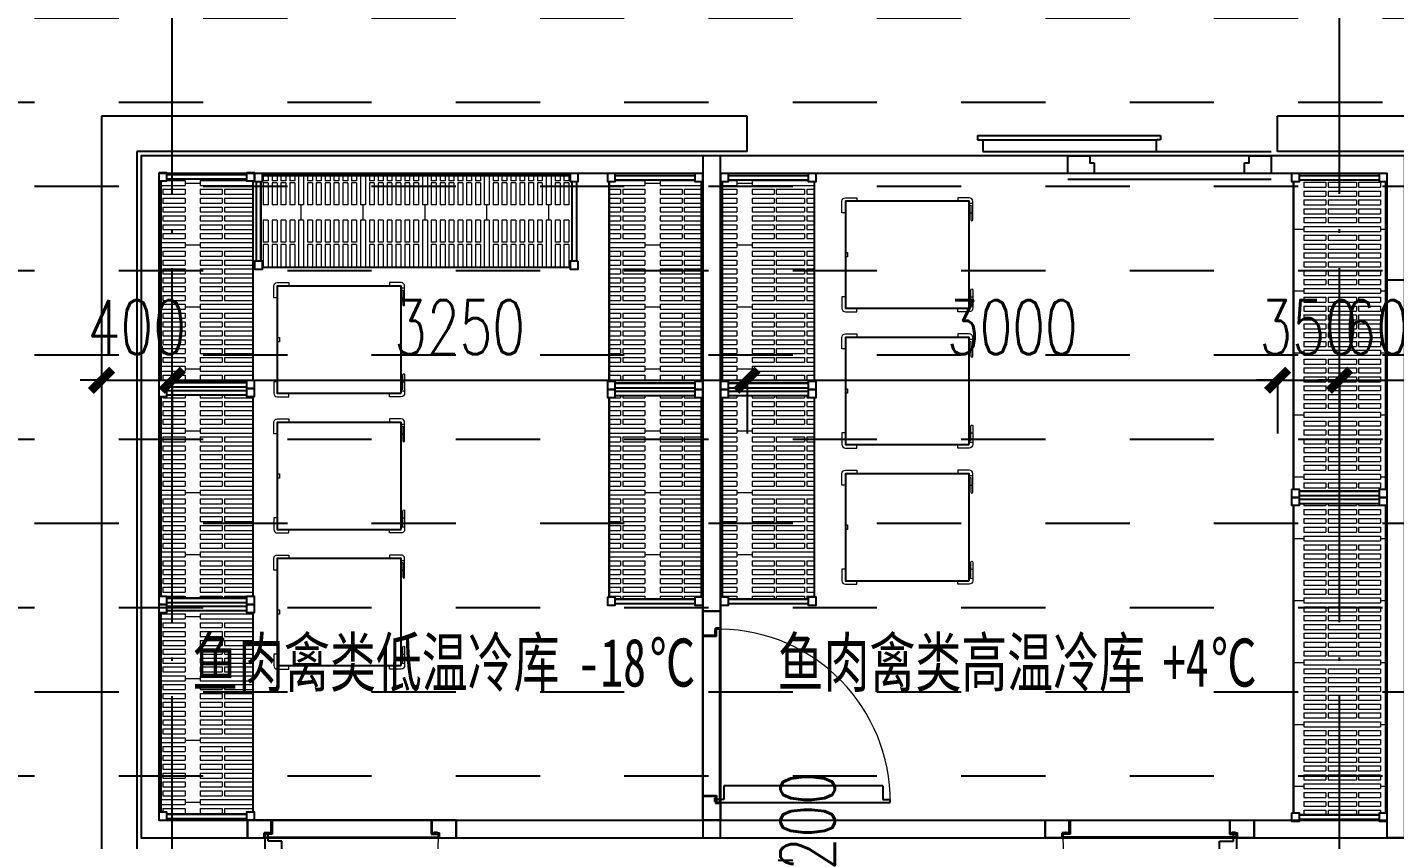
# Model space of a CAD drawing. Header units: millimetres. Extents: x 12325263 to 13848842, y -1463133 to 573208.
# Drawn here: x 12570578 to 12578309, y -826177 to -821585 of the extents above; entities that cross this region are included whole.
import ezdxf
from ezdxf.xclip import XClip

# ---------------------------------------------------------------- set-up
doc = ezdxf.new("R2010")
doc.units = ezdxf.units.MM
doc.header["$LTSCALE"] = 1000
doc.header["$XCLIPFRAME"] = 0
for name, pattern in [('AXES', [50.8, 31.75, -6.35, 6.35, -6.35]), ('DASHED', [19.05, 12.7, -6.35]), ('DOTE', [2.42, 2, -0.2, 0.02, -0.2])]:
    doc.linetypes.add(name, pattern=pattern)
for name, color, linetype in [('A-ANNO-DIMS', 83, 'Continuous'), ('A-ANNO-TEXT', 7, 'Continuous'), ('A-AXIS', 16, 'DOTE'), ('A-WALL', 5, 'Continuous'), ('fur202301', 252, 'Continuous'), ('WALL', 5, 'Continuous'), ('WALL-SHATCH', 8, 'Continuous'), ('建筑-楼板开洞', 251, 'Continuous')]:
    doc.layers.add(name, color=color, linetype=linetype)
doc.styles.add('_TCH_DIM_T3', font='SIMPLEX.shx', dxfattribs={"width": 0.705882, "bigfont": 'GBCBIG.shx'})
doc.styles.add('TITXV', font='', dxfattribs={"width": 0.7})
doc.styles.get('TITXV').set_extended_font_data('SimSun')
doc.dimstyles.new('_TCH_ARCH&&120', dxfattribs={"dimtxt": 306, "dimasz": 120, "dimexe": 300, "dimexo": 360, "dimgap": 147, "dimtad": 1, "dimdec": 0, "dimzin": 0, "dimdsep": 46, "dimtxsty": '_TCH_DIM_T3', "dimblk": 'ARCHTICK', "dimcen": 0.09, "dimclrt": 7, "dimazin": 2, "dimtfac": 1, "dimtdec": 0, "dimtix": 1, "dimtmove": 2, "dimatfit": 3, "dimfxl": 1, "dimfxlon": 1, "dimtolj": 1, "dimtzin": 0, "dimarcsym": 0})

# ---------------------------------------------------------------- blocks, each defined once
blk = doc.blocks.new('adgshg13-A$C7F010FC0')
at = {"layer": 'WALL-SHATCH'}
h = blk.add_hatch(color=256, dxfattribs=at)
h.dxf.hatch_style = 1
h.paths.add_polyline_path([(-60384.2, -16880.9), (-763.2, 197.5), (12587.6, -13153.3), (12587.6, -157996), (-162964.9, -188820.4), (-171262.4, -180522.9), (-171262.4, -31310.9), (-150707.2, -10755.7), (-131860.1, -7980.9), (-99162.4, -7980.9), (-99162.4, -4980.9), (-76620.4, -4980.9), (-70107.7, -16880.9)], flags=16)
h.paths.add_polyline_path([(-60091.2, -16380.9), (-646.9, 646.9), (12987.6, -12987.6), (12987.6, -158331.9), (-163100.6, -189250.4), (-171662.4, -180688.6), (-171662.4, -31145.2), (-150777.9, -10260.7), (-131896.7, -7480.9), (-99562.4, -7480.9), (-99562.4, -4580.9), (-76365.6, -4580.9), (-69907.5, -16380.9)])
blk = doc.blocks.new('A$C4C7A72D3')
at = {"layer": 'WALL', "color": 1}
blk.add_blockref('adgshg13-A$C7F010FC0', (210433, 205503.6), dxfattribs=at)
blk = doc.blocks.new('qlzw')
at = {"layer": 'A-AXIS'}
for p, q in [((12437966.8, 979489.8), (12437966.8, 1082089.8)), ((12444566.8, 979489.8), (12444566.8, 1082089.8))]:
    blk.add_line(p, q, dxfattribs=at)
blk = doc.blocks.new('asdgagA$C655A5B81')
for p, q in [((0, 1059.1), (0, 963.1)), ((0, 959.1), (0, 1059.1)), ((135, 1059.1), (0, 1059.1)), ((0, 1059.1), (0, 963.1)), ((0, 965.1), (0, 1059.1)), ((0, 965.1), (0, 1059.1)), ((1045, 1059.1), (135, 1059.1)), ((135, 988.4), (135, 1059.1)), ((135, 988.4), (135, 1059.1)), ((140, 1059.1), (140, 981.2)), ((1040, 1059.1), (1040, 981.2)), ((1045, 988.4), (1045, 1059.1)), ((1045, 988.4), (1045, 1059.1)), ((1181, 1059.1), (1045, 1059.1)), ((1181, 959.1), (1181, 1059.1)), ((1181, 1059.1), (1181, 963.1)), ((1181, 1059.1), (1181, 963.1)), ((1181, 965.1), (1181, 1059.1)), ((0, 959.1), (94.4, 959.1)), ((94.4, 959.1), (94.4, 988.4)), ((135, 988.4), (94.4, 988.4)), ((94.4, 959.1), (94.4, 988.4)), ((135, 988.4), (94.4, 988.4)), ((94.4, 963.1), (94.4, 988.4)), ((94.4, 959.1), (1085.6, 959.1)), ((140, 981.2), (99.4, 981.2)), ((99.4, 963.1), (99.4, 981.2)), ((99.4, 981.2), (117.5, 981.2)), ((99.4, 981.2), (99.4, 0)), ((99.4, 963.1), (1080.6, 963.1)), ((117.5, 940.6), (117.5, 981.2)), ((195.4, 940.6), (117.5, 940.6)), ((195.4, 40.6), (195.4, 940.6)), ((1040, 981.2), (1080.6, 981.2)), ((1045, 988.4), (1085.6, 988.4)), ((1045, 988.4), (1085.6, 988.4)), ((1080.6, 963.1), (1080.6, 981.2)), ((1085.6, 959.1), (1085.6, 988.4)), ((1085.6, 959.1), (1085.6, 988.4)), ((1085.6, 963.1), (1085.6, 988.4)), ((1085.6, 959.1), (1181, 959.1)), ((117.5, 40.6), (117.5, 0)), ((195.4, 40.6), (117.5, 40.6)), ((99.4, 0), (117.5, 0))]:
    blk.add_line(p, q)
at = {"lineweight": 0}
for p, q in [((105.2, 981.2), (105.2, 982)), ((105.2, 982), (125.5, 982)), ((105.3, 992.4), (125.5, 992.4)), ((105.3, 989.4), (105.3, 992.4)), ((125.5, 989.4), (105.3, 989.4)), ((106, 981.2), (115, 981.2)), ((112.7, 985.7), (112.7, 989.5)), ((112.7, 989.5), (119.1, 989.5)), ((117.2, 985.7), (112.7, 985.7)), ((112.7, 985), (117.2, 985)), ((112.7, 984.6), (117.2, 984.6)), ((117.2, 983.1), (112.7, 983.1)), ((117.2, 982.7), (112.7, 982.7)), ((113.1, 987.8), (113.1, 989.1)), ((113.1, 989.1), (119.1, 989.1)), ((113.1, 987.8), (114.1, 987.8)), ((113.1, 986.1), (113.1, 987.4)), ((113.1, 987.4), (114.1, 987.4)), ((117.2, 986.1), (113.1, 986.1)), ((113.8, 991), (115.2, 989.6)), ((113.8, 990.8), (115.1, 989.6)), ((113.9, 991.4), (115.7, 989.7)), ((113.9, 991.3), (115.6, 989.6)), ((113.9, 991.2), (115.5, 989.6)), ((113.9, 991.1), (115.3, 989.6)), ((113.9, 990.7), (114.9, 989.6)), ((113.9, 990.5), (114.8, 989.7)), ((114, 991.6), (115.8, 989.8)), ((114, 991.5), (115.8, 989.7)), ((114, 990.2), (114.5, 989.8)), ((114.1, 991.7), (115.9, 989.8)), ((114.1, 991.7), (116, 989.9)), ((114.2, 991.9), (116.1, 990)), ((114.2, 991.8), (116.1, 989.9)), ((114.3, 991.9), (116.2, 990.1)), ((114.4, 992), (116.3, 990.1)), ((114.5, 992.1), (116.3, 990.2)), ((114.6, 992.1), (116.4, 990.3)), ((114.6, 992.1), (116.4, 990.4)), ((114.7, 992.2), (116.5, 990.5)), ((114.8, 992.2), (116.5, 990.6)), ((114.9, 992.2), (116.5, 990.7)), ((115.1, 992.3), (116.5, 990.8)), ((115.2, 992.3), (116.5, 990.9)), ((115.3, 992.3), (116.5, 991.1)), ((115.5, 992.2), (116.5, 991.2)), ((115.7, 992.2), (116.4, 991.4)), ((115.7, 981.2), (124.7, 981.2)), ((116, 992), (116.3, 991.7)), ((117.6, 982), (117.6, 982.3)), ((119.1, 985.5), (118, 985.5)), ((119.1, 985.2), (118, 985.2)), ((118, 982.7), (118, 982.7)), ((118, 982), (118, 982.3)), ((125.5, 989.5), (119.1, 989.5)), ((125.1, 989.1), (119.1, 989.1)), ((119.1, 985.5), (120.3, 985.5)), ((119.1, 985.2), (120.3, 985.2)), ((120.2, 982.7), (120.2, 982.7)), ((120.2, 982), (120.2, 982.3)), ((120.6, 982), (120.6, 982.3)), ((121, 986.1), (125.1, 986.1)), ((121, 985.7), (125.5, 985.7)), ((125.5, 985), (121, 985)), ((125.5, 984.6), (121, 984.6)), ((121, 983.1), (125.5, 983.1)), ((121, 982.7), (125.5, 982.7)), ((125.1, 987.8), (124.2, 987.8)), ((125.1, 987.4), (124.2, 987.4)), ((125.1, 987.8), (125.1, 989.1)), ((125.1, 986.1), (125.1, 987.4)), ((125.5, 992.4), (125.5, 989.4)), ((125.5, 985.7), (125.5, 989.5)), ((125.5, 981.2), (125.5, 982)), ((1054.5, 992.4), (1054.5, 989.4)), ((1074.7, 992.4), (1054.5, 992.4)), ((1054.5, 989.5), (1060.9, 989.5)), ((1054.5, 985.7), (1054.5, 989.5)), ((1054.5, 989.4), (1074.7, 989.4)), ((1059, 985.7), (1054.5, 985.7)), ((1054.5, 985), (1059, 985)), ((1054.5, 984.6), (1059, 984.6)), ((1059, 983.1), (1054.5, 983.1)), ((1059, 982.7), (1054.5, 982.7)), ((1074.8, 982), (1054.5, 982)), ((1054.5, 981.2), (1054.5, 982)), ((1054.9, 989.1), (1060.9, 989.1)), ((1054.9, 987.8), (1054.9, 989.1)), ((1054.9, 987.8), (1055.8, 987.8)), ((1054.9, 987.4), (1055.8, 987.4)), ((1054.9, 986.1), (1054.9, 987.4)), ((1059, 986.1), (1054.9, 986.1)), ((1064.3, 981.2), (1055.3, 981.2)), ((1059.4, 982), (1059.4, 982.3)), ((1060.9, 985.5), (1059.7, 985.5)), ((1060.9, 985.2), (1059.7, 985.2)), ((1059.8, 982.7), (1059.8, 982.7)), ((1059.8, 982), (1059.8, 982.3)), ((1067.3, 989.5), (1060.9, 989.5)), ((1066.9, 989.1), (1060.9, 989.1)), ((1060.9, 985.5), (1062, 985.5)), ((1060.9, 985.2), (1062, 985.2)), ((1062, 982.7), (1062, 982.7)), ((1062, 982), (1062, 982.3)), ((1062.4, 982), (1062.4, 982.3)), ((1062.8, 986.1), (1066.9, 986.1)), ((1062.8, 985.7), (1067.3, 985.7)), ((1067.3, 985), (1062.8, 985)), ((1067.3, 984.6), (1062.8, 984.6)), ((1062.8, 983.1), (1067.3, 983.1)), ((1062.8, 982.7), (1067.3, 982.7)), ((1064.7, 992.3), (1063.5, 991.1)), ((1064.8, 992.3), (1063.5, 990.9)), ((1064.9, 992.3), (1063.5, 990.8)), ((1064.5, 992.2), (1063.5, 991.2)), ((1065.1, 992.2), (1063.5, 990.7)), ((1065.2, 992.2), (1063.5, 990.6)), ((1065.3, 992.2), (1063.5, 990.5)), ((1064.3, 992.2), (1063.6, 991.4)), ((1065.4, 992.1), (1063.6, 990.4)), ((1065.4, 992.1), (1063.6, 990.3)), ((1065.5, 992.1), (1063.7, 990.2)), ((1064, 992), (1063.7, 991.7)), ((1065.6, 992), (1063.7, 990.1)), ((1065.7, 991.9), (1063.8, 990.1)), ((1065.8, 991.9), (1063.9, 990)), ((1065.8, 991.8), (1063.9, 989.9)), ((1065.9, 991.7), (1064, 989.9)), ((1065.9, 991.7), (1064.1, 989.8)), ((1066, 991.6), (1064.2, 989.8)), ((1066, 991.5), (1064.2, 989.7)), ((1066.1, 991.4), (1064.3, 989.7)), ((1066.1, 991.3), (1064.4, 989.6)), ((1066.1, 991.2), (1064.5, 989.6)), ((1066.1, 991.1), (1064.7, 989.6)), ((1066.2, 991), (1064.8, 989.6)), ((1066.2, 990.8), (1064.9, 989.6)), ((1074, 981.2), (1065, 981.2)), ((1066.1, 990.7), (1065.1, 989.6)), ((1066.1, 990.5), (1065.2, 989.7)), ((1066, 990.2), (1065.5, 989.8)), ((1066.9, 987.8), (1065.9, 987.8)), ((1066.9, 987.4), (1065.9, 987.4)), ((1066.9, 987.8), (1066.9, 989.1)), ((1066.9, 986.1), (1066.9, 987.4)), ((1067.3, 985.7), (1067.3, 989.5)), ((1074.7, 989.4), (1074.7, 992.4)), ((1074.8, 981.2), (1074.8, 982))]:
    blk.add_line(p, q, dxfattribs=at)
for centre in [(115.2, 990.9), (1064.8, 990.9)]:
    blk.add_circle(centre, 1.34, dxfattribs=at)
for centre, radius, start, end in [((108.4, 972.2), 972.2, 269.46723, 359.23147), ((112.7, 983.8), 1.12, 90, 270), ((112.7, 983.8), 0.75, 90, 270), ((114.1, 987.6), 0.188, 270, 90), ((117.2, 985.3), 0.75, 14.47751, 90), ((117.2, 985.3), 0.375, 270, 90), ((117.2, 985.3), 0.75, 270, 345.52249), ((117.2, 982.3), 0.75, 0, 90), ((117.2, 982.3), 0.375, 0, 90), ((121, 982.3), 0.75, 90, 180), ((121, 985.3), 0.75, 90, 165.52249), ((121, 985.3), 0.75, 194.47751, 270), ((121, 985.3), 0.375, 90, 270), ((121, 982.3), 0.375, 90, 180), ((124.2, 987.6), 0.188, 90, 270), ((125.5, 983.8), 1.12, 270, 90), ((125.5, 983.8), 0.75, 270, 90), ((1054.5, 983.8), 1.12, 90, 270), ((1054.5, 983.8), 0.75, 90, 270), ((1055.8, 987.6), 0.188, 270, 90), ((1059, 985.3), 0.75, 14.47751, 90), ((1059, 985.3), 0.375, 270, 90), ((1059, 985.3), 0.75, 270, 345.52249), ((1059, 982.3), 0.75, 0, 90), ((1059, 982.3), 0.375, 0, 90), ((1062.8, 985.3), 0.75, 90, 165.52249), ((1062.8, 985.3), 0.75, 194.47751, 270), ((1062.8, 982.3), 0.75, 90, 180), ((1062.8, 985.3), 0.375, 90, 270), ((1062.8, 982.3), 0.375, 90, 180), ((1065.9, 987.6), 0.188, 90, 270), ((1067.3, 983.8), 1.12, 270, 90), ((1067.3, 983.8), 0.75, 270, 90)]:
    blk.add_arc(centre, radius, start, end, dxfattribs=at)
for p in [(112.7, 982.7), (113.1, 987.6), (114.1, 987.4), (117.2, 985), (119.1, 985.3), (121, 985), (124.2, 987.4), (125.1, 987.6), (125.5, 982.7), (1054.5, 982.7), (1054.9, 987.6), (1055.8, 987.4), (1059, 985), (1060.9, 985.3), (1062.8, 985), (1065.9, 987.4), (1066.9, 987.6), (1067.3, 982.7)]:
    blk.add_point(p, dxfattribs=at)
blk = doc.blocks.new('*U1478')
for points in [[(0, -3275), (3855.2, -3275), (3855.2, 0), (0, 0)], [(100, -3175), (3755.2, -3175), (3755.2, -100), (100, -100)]]:
    blk.add_lwpolyline(points, close=True)
blk.add_blockref('asdgagA$C655A5B81', (100, -4234.1))
blk = doc.blocks.new('asdgagA$C0BFF43C1')
at = {"layer": 'fur202301', "ltscale": 0.8}
for p, q in [((860, 90), (-119.1, 90, 0)), ((-119.1, 23.9, 0), (-119.1, 90, 0)), ((860, 23.9), (860, 90)), ((-144.2, 23.9, 0), (-126.1, 23.9, 0)), ((-144.2, 0, 0), (-144.2, 23.9, 0)), ((890.2, 0), (-144.2, 0, 0)), ((862.1, 23.9), (-126.1, 23.9, 0)), ((890.2, 23.9), (862.1, 23.9)), ((890.2, 0), (890.2, 23.9))]:
    blk.add_line(p, q, dxfattribs=at)
blk = doc.blocks.new('asdgagWalk-inChillerSlidingDoor')
at = {"layer": 'fur202301', "ltscale": 0.5}
for p, q in [((114510.3, 105266.1), (115660.3, 105266.1)), ((114510.3, 105110, 0), (115660.3, 105110, 0))]:
    blk.add_line(p, q, dxfattribs=at)
at = {"layer": 'fur202301'}
for points in [[(114660.3, 105174.2), (114660.3, 105235), (114510.3, 105235), (114510.3, 105135), (114635.3, 105135), (114635.3, 105174.2), (114660.3, 105174.2)], [(115510.3, 105174.2), (115535.3, 105174.2), (115535.3, 105135), (115660.3, 105135), (115660.3, 105235), (115510.3, 105235), (115510.3, 105174.2)]]:
    blk.add_lwpolyline(points, dxfattribs=at)
at = {"layer": 'fur202301', "ltscale": 10, "xscale": -1, "rotation": 359.9994891883963}
blk.add_blockref('asdgagA$C0BFF43C1', (114890.6, 105020), dxfattribs=at)
blk = doc.blocks.new('*U1477')
for points in [[(0, -3855.2), (3969.1, -3855.2), (3969.1, 0), (0, 0)], [(100, -3755.2), (3869.1, -3755.2), (3869.1, -100), (100, -100)]]:
    blk.add_lwpolyline(points, close=True)
at = {"color": 1, "linetype": 'AXES', "xscale": -1, "rotation": 7.860270594406416e-06}
blk.add_blockref('asdgagWalk-inChillerSlidingDoor', (116416.2, -108990.2), dxfattribs=at)
blk = doc.blocks.new('*U1651')
at = {"layer": 'fur202301', "lineweight": 0}
h = blk.add_hatch(dxfattribs=at)
h.set_pattern_fill('CAMBRO层板', color=256, pattern_type=2)
h.set_pattern_definition([(0, (-4639.2, -2045), (0, 520), [28, -322]), (0, (-4639.2, -1920), (0, 520), [28, -322]), (90, (-4639.18, -2045.03), (-350, 2e-14), [125, -395]), (90, (-4611.18, -2045.03), (-350, 2e-14), [125, -395]), (0, (-4639.2, -1748), (0, 520), [28, -322]), (0, (-4639.2, -1908), (0, 520), [28, -322]), (90, (-4639.18, -1908.03), (-350, 2e-14), [160, -360]), (90, (-4611.18, -1908.03), (-350, 2e-14), [160, -360]), (0, (-4639.2, -1611), (0, 520), [28, -322]), (0, (-4639.2, -1736), (0, 520), [28, -322]), (90, (-4639.18, -1736.03), (-350, 2e-14), [125, -395]), (90, (-4611.18, -1736.03), (-350, 2e-14), [125, -395]), (0, (-4589.2, -2045), (0, 520), [28, -322]), (0, (-4589.2, -1920), (0, 520), [28, -322]), (90, (-4589.18, -2045.03), (-350, 2e-14), [125, -395]), (90, (-4561.18, -2045.03), (-350, 2e-14), [125, -395]), (0, (-4589.2, -1748), (0, 520), [28, -322]), (0, (-4589.2, -1908), (0, 520), [28, -322]), (90, (-4589.18, -1908.03), (-350, 2e-14), [160, -360]), (90, (-4561.18, -1908.03), (-350, 2e-14), [160, -360]), (0, (-4589.2, -1611), (0, 520), [28, -322]), (0, (-4589.2, -1736), (0, 520), [28, -322]), (90, (-4589.18, -1736.03), (-350, 2e-14), [125, -395]), (90, (-4561.18, -1736.03), (-350, 2e-14), [125, -395]), (0, (-4539.2, -2045), (0, 520), [28, -322]), (0, (-4539.2, -1920), (0, 520), [28, -322]), (90, (-4539.18, -2045.03), (-350, 2e-14), [125, -395]), (90, (-4511.18, -2045.03), (-350, 2e-14), [125, -395]), (0, (-4539.2, -1748), (0, 520), [28, -322]), (0, (-4539.2, -1908), (0, 520), [28, -322]), (90, (-4539.18, -1908.03), (-350, 2e-14), [160, -360]), (90, (-4511.18, -1908.03), (-350, 2e-14), [160, -360]), (0, (-4539.2, -1611), (0, 520), [28, -322]), (0, (-4539.2, -1736), (0, 520), [28, -322]), (90, (-4539.18, -1736.03), (-350, 2e-14), [125, -395]), (90, (-4511.18, -1736.03), (-350, 2e-14), [125, -395]), (0, (-4489.2, -2045), (0, 520), [28, -322]), (0, (-4489.2, -1920), (0, 520), [28, -322]), (90, (-4489.18, -2045.03), (-350, 2e-14), [125, -395]), (90, (-4461.18, -2045.03), (-350, 2e-14), [125, -395]), (0, (-4489.2, -1748), (0, 520), [28, -322]), (0, (-4489.2, -1908), (0, 520), [28, -322]), (90, (-4489.18, -1908.03), (-350, 2e-14), [160, -360]), (90, (-4461.18, -1908.03), (-350, 2e-14), [160, -360]), (0, (-4489.2, -1611), (0, 520), [28, -322]), (0, (-4489.2, -1736), (0, 520), [28, -322]), (90, (-4489.18, -1736.03), (-350, 2e-14), [125, -395]), (90, (-4461.18, -1736.03), (-350, 2e-14), [125, -395]), (0, (-4439.2, -2045), (0, 520), [28, -322]), (0, (-4439.2, -1920), (0, 520), [28, -322]), (90, (-4439.18, -2045.03), (-350, 2e-14), [125, -395]), (90, (-4411.18, -2045.03), (-350, 2e-14), [125, -395]), (0, (-4439.2, -1748), (0, 520), [28, -322]), (0, (-4439.2, -1908), (0, 520), [28, -322]), (90, (-4439.18, -1908.03), (-350, 2e-14), [160, -360]), (90, (-4411.18, -1908.03), (-350, 2e-14), [160, -360]), (0, (-4439.2, -1611), (0, 520), [28, -322]), (0, (-4439.2, -1736), (0, 520), [28, -322]), (90, (-4439.18, -1736.03), (-350, 2e-14), [125, -395]), (90, (-4411.18, -1736.03), (-350, 2e-14), [125, -395]), (0, (-4389.2, -2045), (0, 520), [28, -322]), (0, (-4389.2, -1920), (0, 520), [28, -322]), (90, (-4389.18, -2045.03), (-350, 2e-14), [125, -395]), (90, (-4361.18, -2045.03), (-350, 2e-14), [125, -395]), (0, (-4389.2, -1748), (0, 520), [28, -322]), (0, (-4389.2, -1908), (0, 520), [28, -322]), (90, (-4389.18, -1908.03), (-350, 2e-14), [160, -360]), (90, (-4361.18, -1908.03), (-350, 2e-14), [160, -360]), (0, (-4389.2, -1611), (0, 520), [28, -322]), (0, (-4389.2, -1736), (0, 520), [28, -322]), (90, (-4389.18, -1736.03), (-350, 2e-14), [125, -395]), (90, (-4361.18, -1736.03), (-350, 2e-14), [125, -395]), (0, (-4339.2, -2045), (0, 520), [28, -322]), (0, (-4339.2, -1611), (0, 520), [28, -322]), (90, (-4339.18, -2045.03), (-350, 2e-14), [434, -86]), (90, (-4311.18, -2045.03), (-350, 2e-14), [434, -86]), (90, (-4324.5, -1610.93), (-350, 2e-14), [43.033, -476.967]), (90, (-4324.5, -2087.9), (-350, 2e-14), [42.776, -477.224])])
h.paths.add_polyline_path([(35, -45), (45, -45), (45, -10), (1785, -10), (1785, -45), (1795, -45), (1795, -495), (1785, -495), (1785, -530), (45, -530), (45, -495), (35, -495)])
for points in [[(0, -45), (45, -45), (45, 0), (0, 0)], [(1785, -45), (1830, -45), (1830, 0), (1785, 0)], [(35, -45), (45, -45), (45, -10), (1785, -10), (1785, -45), (1795, -45), (1795, -495), (1785, -495), (1785, -530), (45, -530), (45, -495), (35, -495)], [(0, -540), (45, -540), (45, -495), (0, -495)], [(1785, -540), (1830, -540), (1830, -495), (1785, -495)]]:
    blk.add_lwpolyline(points, close=True)
for points in [[(10, -495), (10, -45)], [(35, -495), (35, -45)], [(45, -10), (1785, -10)], [(1795, -495), (1795, -45)], [(1820, -495), (1820, -45)], [(45, -530), (1785, -530)]]:
    blk.add_lwpolyline(points)
blk = doc.blocks.new('*U1647')
at = {"layer": 'fur202301', "lineweight": 0}
h = blk.add_hatch(dxfattribs=at)
h.set_pattern_fill('CAMBRO层板', color=256, pattern_type=2)
h.set_pattern_definition([(0, (-5249.2, -2045), (0, 520), [28, -322]), (0, (-5249.2, -1920), (0, 520), [28, -322]), (90, (-5249.18, -2045.03), (-350, 2e-14), [125, -395]), (90, (-5221.18, -2045.03), (-350, 2e-14), [125, -395]), (0, (-5249.2, -1748), (0, 520), [28, -322]), (0, (-5249.2, -1908), (0, 520), [28, -322]), (90, (-5249.18, -1908.03), (-350, 2e-14), [160, -360]), (90, (-5221.18, -1908.03), (-350, 2e-14), [160, -360]), (0, (-5249.2, -1611), (0, 520), [28, -322]), (0, (-5249.2, -1736), (0, 520), [28, -322]), (90, (-5249.18, -1736.03), (-350, 2e-14), [125, -395]), (90, (-5221.18, -1736.03), (-350, 2e-14), [125, -395]), (0, (-5199.2, -2045), (0, 520), [28, -322]), (0, (-5199.2, -1920), (0, 520), [28, -322]), (90, (-5199.18, -2045.03), (-350, 2e-14), [125, -395]), (90, (-5171.18, -2045.03), (-350, 2e-14), [125, -395]), (0, (-5199.2, -1748), (0, 520), [28, -322]), (0, (-5199.2, -1908), (0, 520), [28, -322]), (90, (-5199.18, -1908.03), (-350, 2e-14), [160, -360]), (90, (-5171.18, -1908.03), (-350, 2e-14), [160, -360]), (0, (-5199.2, -1611), (0, 520), [28, -322]), (0, (-5199.2, -1736), (0, 520), [28, -322]), (90, (-5199.18, -1736.03), (-350, 2e-14), [125, -395]), (90, (-5171.18, -1736.03), (-350, 2e-14), [125, -395]), (0, (-5149.2, -2045), (0, 520), [28, -322]), (0, (-5149.2, -1920), (0, 520), [28, -322]), (90, (-5149.18, -2045.03), (-350, 2e-14), [125, -395]), (90, (-5121.18, -2045.03), (-350, 2e-14), [125, -395]), (0, (-5149.2, -1748), (0, 520), [28, -322]), (0, (-5149.2, -1908), (0, 520), [28, -322]), (90, (-5149.18, -1908.03), (-350, 2e-14), [160, -360]), (90, (-5121.18, -1908.03), (-350, 2e-14), [160, -360]), (0, (-5149.2, -1611), (0, 520), [28, -322]), (0, (-5149.2, -1736), (0, 520), [28, -322]), (90, (-5149.18, -1736.03), (-350, 2e-14), [125, -395]), (90, (-5121.18, -1736.03), (-350, 2e-14), [125, -395]), (0, (-5099.2, -2045), (0, 520), [28, -322]), (0, (-5099.2, -1920), (0, 520), [28, -322]), (90, (-5099.18, -2045.03), (-350, 2e-14), [125, -395]), (90, (-5071.18, -2045.03), (-350, 2e-14), [125, -395]), (0, (-5099.2, -1748), (0, 520), [28, -322]), (0, (-5099.2, -1908), (0, 520), [28, -322]), (90, (-5099.18, -1908.03), (-350, 2e-14), [160, -360]), (90, (-5071.18, -1908.03), (-350, 2e-14), [160, -360]), (0, (-5099.2, -1611), (0, 520), [28, -322]), (0, (-5099.2, -1736), (0, 520), [28, -322]), (90, (-5099.18, -1736.03), (-350, 2e-14), [125, -395]), (90, (-5071.18, -1736.03), (-350, 2e-14), [125, -395]), (0, (-5049.2, -2045), (0, 520), [28, -322]), (0, (-5049.2, -1920), (0, 520), [28, -322]), (90, (-5049.18, -2045.03), (-350, 2e-14), [125, -395]), (90, (-5021.18, -2045.03), (-350, 2e-14), [125, -395]), (0, (-5049.2, -1748), (0, 520), [28, -322]), (0, (-5049.2, -1908), (0, 520), [28, -322]), (90, (-5049.18, -1908.03), (-350, 2e-14), [160, -360]), (90, (-5021.18, -1908.03), (-350, 2e-14), [160, -360]), (0, (-5049.2, -1611), (0, 520), [28, -322]), (0, (-5049.2, -1736), (0, 520), [28, -322]), (90, (-5049.18, -1736.03), (-350, 2e-14), [125, -395]), (90, (-5021.18, -1736.03), (-350, 2e-14), [125, -395]), (0, (-4999.2, -2045), (0, 520), [28, -322]), (0, (-4999.2, -1920), (0, 520), [28, -322]), (90, (-4999.18, -2045.03), (-350, 2e-14), [125, -395]), (90, (-4971.18, -2045.03), (-350, 2e-14), [125, -395]), (0, (-4999.2, -1748), (0, 520), [28, -322]), (0, (-4999.2, -1908), (0, 520), [28, -322]), (90, (-4999.18, -1908.03), (-350, 2e-14), [160, -360]), (90, (-4971.18, -1908.03), (-350, 2e-14), [160, -360]), (0, (-4999.2, -1611), (0, 520), [28, -322]), (0, (-4999.2, -1736), (0, 520), [28, -322]), (90, (-4999.18, -1736.03), (-350, 2e-14), [125, -395]), (90, (-4971.18, -1736.03), (-350, 2e-14), [125, -395]), (0, (-4949.2, -2045), (0, 520), [28, -322]), (0, (-4949.2, -1611), (0, 520), [28, -322]), (90, (-4949.18, -2045.03), (-350, 2e-14), [434, -86]), (90, (-4921.18, -2045.03), (-350, 2e-14), [434, -86]), (90, (-4934.5, -1610.93), (-350, 2e-14), [43.033, -476.967]), (90, (-4934.5, -2087.9), (-350, 2e-14), [42.776, -477.224])])
h.paths.add_polyline_path([(35, -45), (45, -45), (45, -10), (1175, -10), (1175, -45), (1185, -45), (1185, -495), (1175, -495), (1175, -530), (45, -530), (45, -495), (35, -495)])
for points in [[(0, -45), (45, -45), (45, 0), (0, 0)], [(1175, -45), (1220, -45), (1220, 0), (1175, 0)], [(35, -45), (45, -45), (45, -10), (1175, -10), (1175, -45), (1185, -45), (1185, -495), (1175, -495), (1175, -530), (45, -530), (45, -495), (35, -495)], [(0, -540), (45, -540), (45, -495), (0, -495)], [(1175, -540), (1220, -540), (1220, -495), (1175, -495)]]:
    blk.add_lwpolyline(points, close=True)
for points in [[(10, -495), (10, -45)], [(35, -495), (35, -45)], [(45, -10), (1175, -10)], [(1185, -495), (1185, -45)], [(1210, -495), (1210, -45)], [(45, -530), (1175, -530)]]:
    blk.add_lwpolyline(points)
blk = doc.blocks.new('asdgag2019070515550299349')
at = {"lineweight": 13, "ltscale": 8}
for points in [[(85, -20), (85, 0), (20, 0, 0.414214), (0, -20), (0, -85), (20, -85), (20, -20)], [(560, -20), (560, 0), (625, 0, -0.414214), (645, -20), (645, -85), (625, -85), (625, -20)], [(85, -720), (85, -740), (20, -740, -0.414214), (0, -720), (0, -655), (20, -655), (20, -720)], [(560, -720), (560, -740), (625, -740, 0.414214), (645, -720), (645, -655), (625, -655), (625, -720)]]:
    blk.add_lwpolyline(points, format="xyb", close=True, dxfattribs=at)
blk.add_lwpolyline([(20, -720), (625, -720), (625, -20), (20, -20)], close=True)
at = {"linetype": 'DASHED', "lineweight": 0}
blk.add_lwpolyline([(335, -20), (335, -32), (310, -32), (310, -20)], close=True, dxfattribs=at)
at = {"lineweight": 13}
for points in [[(32, -740), (32, -720), (42, -720), (42, -730), (125, -730, -1), (125, -740)], [(613, -740), (613, -720), (603, -720), (603, -730), (520, -730, 1), (520, -740)]]:
    blk.add_lwpolyline(points, format="xyb", close=True, dxfattribs=at)
blk = doc.blocks.new('sdfgsdffhg')
at = {"layer": 'fur202301', "elevation": 0}
blk.add_lwpolyline([(-2817.8, 51045.2), (-612, 51045.2), (-612, 51045.2), (1516.7, 51045.2), (1516.7, 47894.7), (-2817.8, 47889.8), (-2817.8, 51045.2)], dxfattribs=at)
at = {"layer": 'fur202301'}
for name, p, rotation in [('*U1477', (-2717.8, 47889.6, 0), 180), ('*U1478', (-9861.8, 47889.6), 90), ('*U1647', (-9221.8, 51649.6), 270), ('*U1651', (-7391.8, 51104.9), 180), ('*U1647', (-6686.8, 51644.9), 270), ('*U1647', (-6046.8, 51644.9, 0), 270), ('*U1651', (-2817.8, 51644.9, 0), 270), ('asdgag2019070515550299349', (-5900.9, 50863.7, 0), 90), ('asdgag2019070515550299349', (-9112.8, 50383.7, 0), 90), ('asdgag2019070515550299349', (-5900.9, 50093.7, 0), 90), ('*U1647', (-9221.8, 50429.6), 270), ('*U1647', (-6686.8, 50424.9), 270), ('*U1647', (-6046.8, 50424.9, 0), 270), ('asdgag2019070515550299349', (-9112.8, 49613.7, 0), 90), ('asdgag2019070515550299349', (-5900.9, 49323.7, 0), 90), ('*U1651', (-2817.8, 49814.9, 0), 270), ('asdgag2019070515550299349', (-9112.8, 48843.7, 0), 90), ('*U1647', (-9221.8, 49209.6), 270)]:
    blk.add_blockref(name, p, dxfattribs=dict(at, rotation=rotation))
blk.add_blockref('asdgagA$C655A5B81', (-9262, 46930.5), dxfattribs=at)
at = {"layer": 'fur202301', "xscale": -1}
blk.add_blockref('asdgagA$C655A5B81', (-3569.8, 46930.5, 0), dxfattribs=at)
blk = doc.blocks.new('_ArchTick')
at = {"color": 0, "linetype": 'ByBlock', "const_width": 0.4}
blk.add_lwpolyline([(-0.5, -0.5), (0.5, 0.5)], dxfattribs=at)
blk = doc.blocks.new('*D4208')
at = {"layer": 'A-ANNO-DIMS', "color": 0, "lineweight": -2, "transparency": 16777216}
for p, q in [((12575290, -826386.8), (12575290, -826266.8)), ((12575289, -826386.8), (12575590, -826386.8)), ((12575290, -826586.8), (12575290, -826386.8)), ((12575289, -826586.8), (12575590, -826586.8)), ((12575290, -826586.8), (12575290, -826706.8))]:
    blk.add_line(p, q, dxfattribs=at)
at = {"layer": 'Defpoints', "color": 0, "transparency": 16777216}
for p in [(12573926.8, -826386.8), (12575290, -826386.8), (12573926.8, -826586.8)]:
    blk.add_point(p, dxfattribs=at)
at = {"layer": 'A-ANNO-DIMS', "color": 0, "lineweight": -2, "transparency": 16777216, "xscale": 120, "yscale": 120, "zscale": 120}
for p, rotation in [((12575290, -826386.8), 270), ((12575290, -826586.8), 90)]:
    blk.add_blockref('_ArchTick', p, dxfattribs=dict(at, rotation=rotation))
at = {"layer": 'A-ANNO-DIMS', "color": 7, "transparency": 16777216, "insert": (12574990, -826072.4), "char_height": 306, "attachment_point": 5, "rotation": 90, "style": '_TCH_DIM_T3'}
blk.add_mtext('\\A1;200', dxfattribs=at)
blk = doc.blocks.new('*D4256')
at = {"layer": 'A-ANNO-DIMS', "color": 0, "lineweight": -2, "transparency": 16777216}
for p, q in [((12570996.8, -823580), (12570876.8, -823580)), ((12570996.8, -823579), (12570996.8, -823880)), ((12570996.8, -823580), (12571396.8, -823580)), ((12571396.8, -823579), (12571396.8, -823880)), ((12571396.8, -823580), (12571516.8, -823580))]:
    blk.add_line(p, q, dxfattribs=at)
at = {"layer": 'Defpoints', "color": 0, "transparency": 16777216}
for p in [(12570996.8, -822086.6), (12571396.8, -822086.6), (12571396.8, -823580)]:
    blk.add_point(p, dxfattribs=at)
at = {"layer": 'A-ANNO-DIMS', "color": 0, "lineweight": -2, "transparency": 16777216, "xscale": 120, "yscale": 120, "zscale": 120}
blk.add_blockref('_ArchTick', (12570996.8, -823580), dxfattribs=at)
at = {"layer": 'A-ANNO-DIMS', "color": 0, "lineweight": -2, "transparency": 16777216, "xscale": 120, "yscale": 120, "zscale": 120, "rotation": 180}
blk.add_blockref('_ArchTick', (12571396.8, -823580), dxfattribs=at)
at = {"layer": 'A-ANNO-DIMS', "color": 7, "transparency": 16777216, "insert": (12571196.8, -823280), "char_height": 306, "attachment_point": 5, "style": '_TCH_DIM_T3'}
blk.add_mtext('\\A1;400', dxfattribs=at)
blk = doc.blocks.new('*D4257')
at = {"layer": 'A-ANNO-DIMS', "color": 0, "lineweight": -2, "transparency": 16777216}
for p, q in [((12571396.8, -823579), (12571396.8, -823880)), ((12571396.8, -823580), (12574646.8, -823580)), ((12574646.8, -823579), (12574646.8, -823880))]:
    blk.add_line(p, q, dxfattribs=at)
at = {"layer": 'Defpoints', "color": 0, "transparency": 16777216}
for p in [(12571396.8, -822086.6), (12574646.8, -822086.6), (12574646.8, -823580)]:
    blk.add_point(p, dxfattribs=at)
at = {"layer": 'A-ANNO-DIMS', "color": 0, "lineweight": -2, "transparency": 16777216, "xscale": 120, "yscale": 120, "zscale": 120, "rotation": 180}
blk.add_blockref('_ArchTick', (12571396.8, -823580), dxfattribs=at)
at = {"layer": 'A-ANNO-DIMS', "color": 0, "lineweight": -2, "transparency": 16777216, "xscale": 120, "yscale": 120, "zscale": 120}
blk.add_blockref('_ArchTick', (12574646.8, -823580), dxfattribs=at)
at = {"layer": 'A-ANNO-DIMS', "color": 7, "transparency": 16777216, "insert": (12573021.8, -823280), "char_height": 306, "attachment_point": 5, "style": '_TCH_DIM_T3'}
blk.add_mtext('\\A1;3250', dxfattribs=at)
blk = doc.blocks.new('*D4258')
at = {"layer": 'A-ANNO-DIMS', "color": 0, "lineweight": -2, "transparency": 16777216}
for p, q in [((12574646.8, -823579), (12574646.8, -823880)), ((12574646.8, -823580), (12577646.8, -823580)), ((12577646.8, -823579), (12577646.8, -823880))]:
    blk.add_line(p, q, dxfattribs=at)
at = {"layer": 'Defpoints', "color": 0, "transparency": 16777216}
for p in [(12574646.8, -822086.6), (12577646.8, -822086.6), (12577646.8, -823580)]:
    blk.add_point(p, dxfattribs=at)
at = {"layer": 'A-ANNO-DIMS', "color": 0, "lineweight": -2, "transparency": 16777216, "xscale": 120, "yscale": 120, "zscale": 120, "rotation": 180}
blk.add_blockref('_ArchTick', (12574646.8, -823580), dxfattribs=at)
at = {"layer": 'A-ANNO-DIMS', "color": 0, "lineweight": -2, "transparency": 16777216, "xscale": 120, "yscale": 120, "zscale": 120}
blk.add_blockref('_ArchTick', (12577646.8, -823580), dxfattribs=at)
at = {"layer": 'A-ANNO-DIMS', "color": 7, "transparency": 16777216, "insert": (12576146.8, -823280), "char_height": 306, "attachment_point": 5, "style": '_TCH_DIM_T3'}
blk.add_mtext('\\A1;3000', dxfattribs=at)
blk = doc.blocks.new('*D4259')
at = {"layer": 'A-ANNO-DIMS', "color": 0, "lineweight": -2, "transparency": 16777216}
for p, q in [((12577646.8, -823580), (12577526.8, -823580)), ((12577646.8, -823579), (12577646.8, -823880)), ((12577646.8, -823580), (12577996.8, -823580)), ((12577996.8, -823579), (12577996.8, -823880)), ((12577996.8, -823580), (12578116.8, -823580))]:
    blk.add_line(p, q, dxfattribs=at)
at = {"layer": 'Defpoints', "color": 0, "transparency": 16777216}
for p in [(12577646.8, -822086.6), (12577996.8, -822086.6), (12577996.8, -823580)]:
    blk.add_point(p, dxfattribs=at)
at = {"layer": 'A-ANNO-DIMS', "color": 0, "lineweight": -2, "transparency": 16777216, "xscale": 120, "yscale": 120, "zscale": 120}
blk.add_blockref('_ArchTick', (12577646.8, -823580), dxfattribs=at)
at = {"layer": 'A-ANNO-DIMS', "color": 0, "lineweight": -2, "transparency": 16777216, "xscale": 120, "yscale": 120, "zscale": 120, "rotation": 180}
blk.add_blockref('_ArchTick', (12577996.8, -823580), dxfattribs=at)
at = {"layer": 'A-ANNO-DIMS', "color": 7, "transparency": 16777216, "insert": (12577821.8, -823280), "char_height": 306, "attachment_point": 5, "style": '_TCH_DIM_T3'}
blk.add_mtext('\\A1;350', dxfattribs=at)
blk = doc.blocks.new('*D4260')
at = {"layer": 'A-ANNO-DIMS', "color": 0, "lineweight": -2, "transparency": 16777216}
for p, q in [((12577996.8, -823580), (12577876.8, -823580)), ((12577996.8, -823579), (12577996.8, -823880)), ((12577996.8, -823580), (12578596.9, -823580)), ((12578596.9, -823579), (12578596.9, -823880)), ((12578596.9, -823580), (12578716.9, -823580))]:
    blk.add_line(p, q, dxfattribs=at)
at = {"layer": 'Defpoints', "color": 0, "transparency": 16777216}
for p in [(12577996.8, -822086.6), (12578596.9, -822086.6), (12578596.9, -823580)]:
    blk.add_point(p, dxfattribs=at)
at = {"layer": 'A-ANNO-DIMS', "color": 0, "lineweight": -2, "transparency": 16777216, "xscale": 120, "yscale": 120, "zscale": 120}
blk.add_blockref('_ArchTick', (12577996.8, -823580), dxfattribs=at)
at = {"layer": 'A-ANNO-DIMS', "color": 0, "lineweight": -2, "transparency": 16777216, "xscale": 120, "yscale": 120, "zscale": 120, "rotation": 180}
blk.add_blockref('_ArchTick', (12578596.9, -823580), dxfattribs=at)
at = {"layer": 'A-ANNO-DIMS', "color": 7, "transparency": 16777216, "insert": (12578296.9, -823280), "char_height": 306, "attachment_point": 5, "style": '_TCH_DIM_T3'}
blk.add_mtext('\\A1;600', dxfattribs=at)

msp = doc.modelspace()

# ---------------------------------------------------------------- block references
ref = msp.add_blockref('A$C4C7A72D3', (12385714.9, -906209.5), dxfattribs=dict(rotation=350.041249254255))
XClip(ref).set_block_clipping_path([(223442.8584877662, 85923.1187333744), (220542.7961432356, 85923.1422391906), (220542.8579492103, 89292.823275506), (211526.9150355905, 89292.8101311298), (210631.4331447985, 94392.8080583527), (206113.3685902953, 94392.8025418455), (206001.4315187763, 95030.3127344656), (204376.2826588508, 94744.9613686837), (203364.4570056833, 100506.9030052917), (197947.3947122637, 99555.7482674252), (192482.3428474721, 130679.4765393781), (190118.7804593667, 130264.4504016289), (191623.4071957469, 121695.6427078634), (177046.6486519482, 119136.2011700841), (175707.6223907359, 126760.8483765714), (173902.988371335, 128026.4039125028), (169528.3854461554, 127258.2903269802), (169070.0967394859, 129868.3614864857), (163308.2517458182, 128856.6693391807), (163766.52659606, 126246.6171700556), (159679.1795131005, 125528.9180921423), (170669.6888374612, 62935.797914044), (167222.1989369914, 62330.4650948944), (167939.7759490944, 58243.6808593175), (171386.9528796654, 58848.2912487988), (172857.0656793863, 50477.0032648193), (165962.5026008021, 49266.4230898353), (168037.7813034765, 37447.1796448426), (140649.9584970828, 32638.2390106404), (115387.9799239188, 28202.5781787895), (95598.7254695911, 140907.4332163476), (226939.476109907, 163968.8668500402), (240128.6952811591, 88852.8973128139)])

# ---------------------------------------------------------------- next in the draw order: hatches: boundary and pattern name
at = {"layer": '建筑-楼板开洞'}
h = msp.add_hatch(dxfattribs=at)
h.set_pattern_fill('DASH', color=256, scale=500)
h.set_pattern_definition([(0, (0, 0), (476.25, 476.25), [476.25, -476.25])])
h.paths.add_polyline_path([(12597696.7, -842386.8), (12590696.8, -842386.9), (12590697.1, -843986.8), (12595796.8, -843986.9), (12595797.1, -849736.9), (12588796.8, -849736.8), (12588796.8, -851936.8), (12564896.8, -851936.8), (12564896.8, -816186.8), (12568846.8, -816186.8), (12568846.8, -816040), (12568846.8, -807536.8), (12574696.8, -807536.8), (12574696.8, -810386.8), (12575896.8, -810386.8), (12579055.2, -810386.8), (12580496.9, -811828.2), (12580696.9, -819086.9), (12595696.9, -819086.7), (12595696.9, -812786.8), (12597696.7, -812786.8)])

# ---------------------------------------------------------------- next in the draw order: block references
at = {"color": 2}
msp.add_blockref('qlzw', (133430, -1881876.5), dxfattribs=at)

# ---------------------------------------------------------------- next in the draw order: block references
msp.add_blockref('sdfgsdffhg', (12581083.9, -874056.8, 0))

# ---------------------------------------------------------------- next in the draw order: linework, layer by layer
at = {"layer": 'A-WALL'}
for p, q in [((12574646.8, -822086.6), (12570996.8, -822086.6)), ((12570996.8, -822086.6), (12570996.8, -831936.8)), ((12574646.8, -822286.6), (12574646.8, -822086.6)), ((12578596.9, -822086.6), (12577646.8, -822086.6)), ((12577646.8, -822286.6), (12577646.8, -822086.6)), ((12574646.8, -822286.6), (12571196.8, -822286.6)), ((12571196.8, -822286.6), (12571196.8, -831936.8)), ((12578396.9, -822286.6), (12577646.8, -822286.6))]:
    msp.add_line(p, q, dxfattribs=at)

# ---------------------------------------------------------------- next in the draw order: texts
at = {"layer": 'A-ANNO-TEXT', "style": 'TITXV', "width": 0.7}
for s, p in [('鱼肉禽类低温冷库', (12571510, -825311.3)), ('鱼肉禽类高温冷库', (12574820, -825311.3)), ('-18', (12573687.6, -825311.3)), ('℃', (12574095.9, -825311.3)), ('+4', (12576997.6, -825311.3)), ('℃', (12577269.8, -825311.3))]:
    msp.add_text(s, height=271.9, dxfattribs=at).set_placement(p)

# ---------------------------------------------------------------- next in the draw order: dimensions: what is measured, and where the dimension line sits
at = {"layer": 'A-ANNO-DIMS'}
for p1, p2, picture, middle in [((12570996.8, -822086.6), (12571396.8, -822086.6), '*D4256', (12571196.8, -823280)), ((12571396.8, -822086.6), (12574646.8, -822086.6), '*D4257', (12573021.8, -823280)), ((12574646.8, -822086.6), (12577646.8, -822086.6), '*D4258', (12576146.8, -823280)), ((12577646.8, -822086.6), (12577996.8, -822086.6), '*D4259', (12577821.8, -823280)), ((12577996.8, -822086.6), (12578596.9, -822086.6), '*D4260', (12578296.9, -823280))]:
    dim = msp.add_aligned_dim(p1=p1, p2=p2, distance=-1493.4, dimstyle='_TCH_ARCH&&120', dxfattribs=at)
    dim.commit()
    dim.dimension.update_dxf_attribs({"geometry": picture, "text_midpoint": middle})
dim = msp.add_linear_dim(base=(12575290, -826386.8), p1=(12573926.8, -826586.8), p2=(12573926.8, -826386.8), angle=90, dimstyle='_TCH_ARCH&&120', dxfattribs=at)
dim.commit()
dim.dimension.update_dxf_attribs({"geometry": '*D4208', "text_midpoint": (12574990, -826072.4), "dimtype": 129})

doc.saveas('drawing.dxf')
